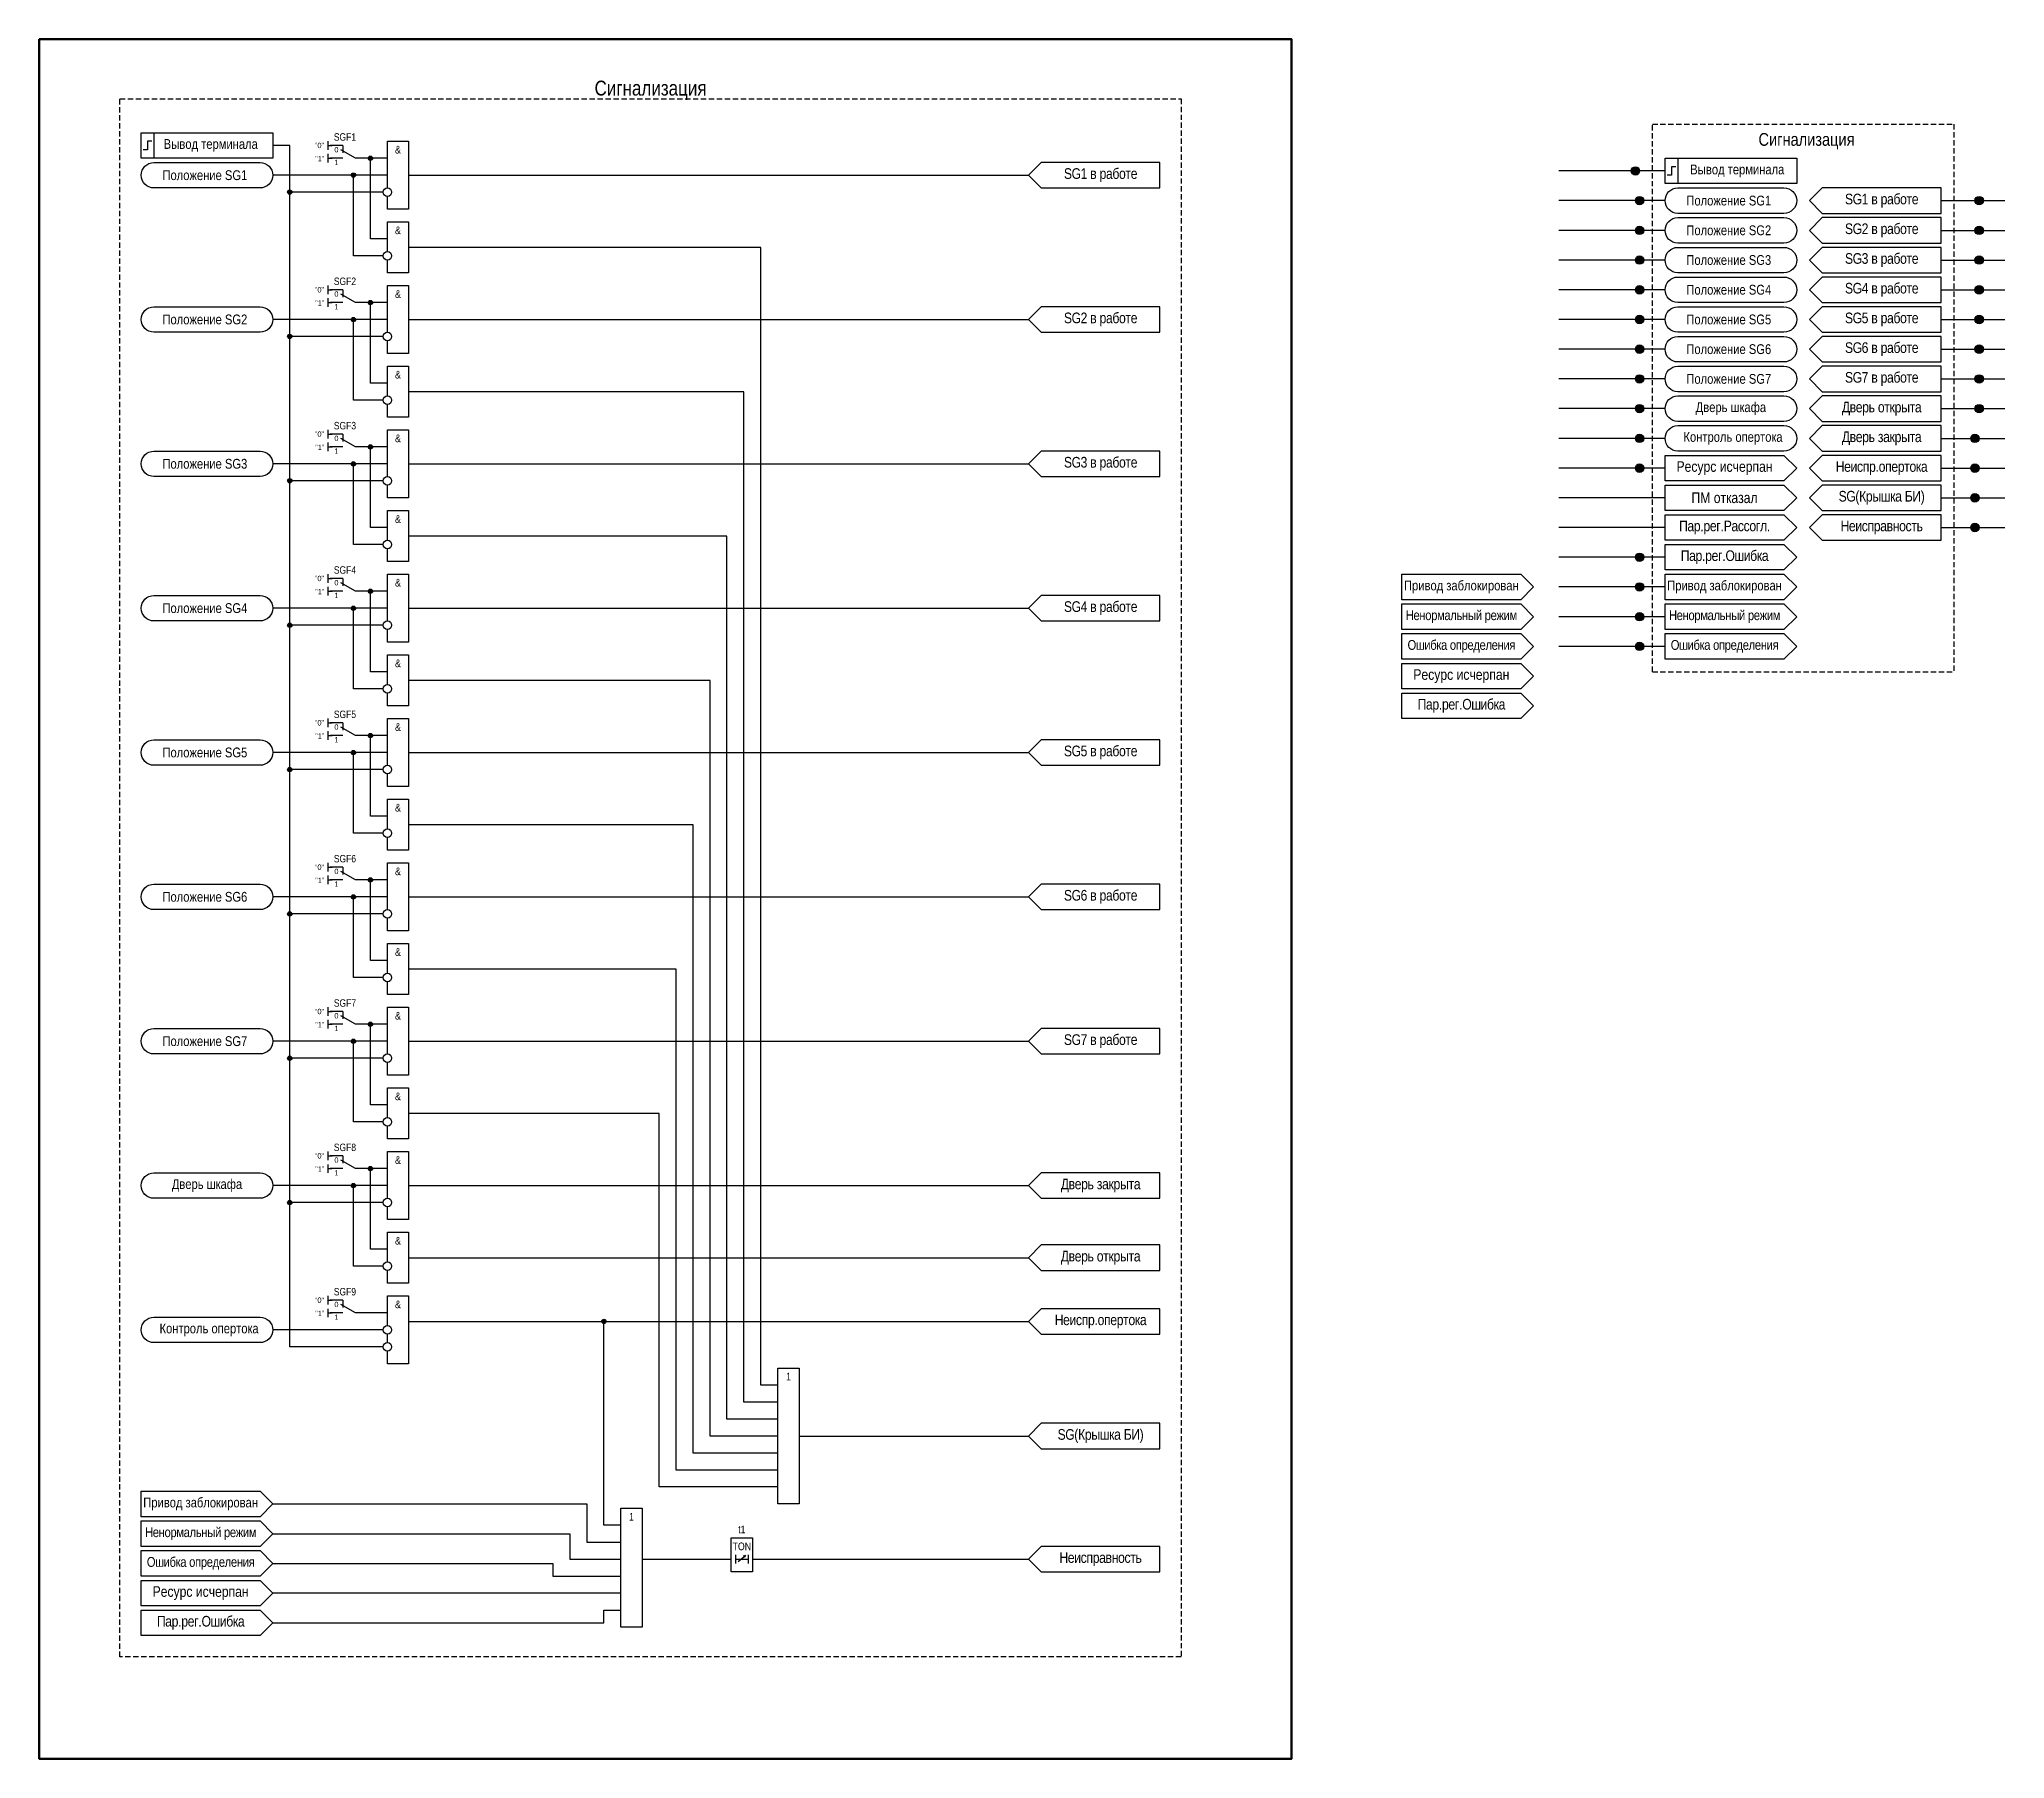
# Model space of a CAD drawing. Header units: millimetres. Extents: x -19 to 444, y -24 to 381.
import ezdxf
from ezdxf.enums import TextEntityAlignment as Align

# ---------------------------------------------------------------- set-up
doc = ezdxf.new("R2010")
doc.units = ezdxf.units.MM
doc.linetypes.add('штриховая2', pattern=[0.375, 0.25, -0.125])
doc.layers.add('TEXT', color=7, linetype='Continuous', lineweight=25, true_color=0xffffff)
doc.layers.add('Основная', color=7, linetype='Continuous')
doc.styles.add('2.5_Gost_RD', font='ARIALN.TTF', dxfattribs={"height": 2.5})
doc.styles.add('3.5_Gost_RD', font='ARIALN.TTF', dxfattribs={"height": 3.5})
doc.styles.add('Вывод', font='ARIALN.TTF', dxfattribs={"height": 2.5})
doc.styles.add('Компонент', font='ARIALN.TTF', dxfattribs={"height": 3.5})

# ---------------------------------------------------------------- blocks, each defined once
blk = doc.blocks.new('*U958')
at = {"layer": 'Основная', "color": 0}
blk.add_line((0, 0), (7, 4), dxfattribs=at)
at = {"layer": 'Основная', "ltscale": 0.35}
blk.add_line((6, 6), (6, 2.5), dxfattribs=at)
blk = doc.blocks.new('*U985')
at = {"layer": 'Основная', "color": 0}
for p, q in [((-3, 6), (-9, 6)), ((-3, 0), (-9, 0)), ((9, 0), (3, 0))]:
    blk.add_line(p, q, dxfattribs=at)
at = {"layer": 'Основная', "ltscale": 0.25, "xscale": -1}
blk.add_blockref('*U958', (3, 0), dxfattribs=at)
at = {"layer": 'Основная'}
for tag, height, style, p in [('ОУ', 3.5, 'Компонент', (-2, 10)), ('В1', 2.5, 'Вывод', (-14, 6)), ('В2', 2.5, 'Вывод', (-6, 4)), ('В3', 2.5, 'Вывод', (-6, -2))]:
    blk.add_attdef(tag, text='', height=height, dxfattribs=dict(at, style=style)).set_placement(p, align=Align.MIDDLE_CENTER)
blk = doc.blocks.new('Точка')
at = {"ltscale": 100}
h = blk.add_hatch(color=256, dxfattribs=at)
h.dxf.hatch_style = 1
edge = h.paths.add_edge_path()
edge.add_arc((0, 0), 0.5, 0, 360)
blk.add_circle((0, 0), 0.5, dxfattribs=at)

msp = doc.modelspace()

# ---------------------------------------------------------------- hatches: boundary and pattern name
at = {"ltscale": 100}
h = msp.add_hatch(color=3, dxfattribs=at)
h.dxf.hatch_style = 1
h.paths.add_polyline_path([(358, 350, 1), (356, 350, 1)])
h = msp.add_hatch(color=3, dxfattribs=at)
h.dxf.hatch_style = 1
h.paths.add_polyline_path([(359, 343, 1), (357, 343, 1)])
h = msp.add_hatch(color=3, dxfattribs=at)
h.dxf.hatch_style = 1
h.paths.add_polyline_path([(439, 343, 1), (437, 343, 1)])
h = msp.add_hatch(color=3, dxfattribs=at)
h.dxf.hatch_style = 1
h.paths.add_polyline_path([(359, 336, 1), (357, 336, 1)])
h = msp.add_hatch(color=3, dxfattribs=at)
h.dxf.hatch_style = 1
h.paths.add_polyline_path([(439, 336, 1), (437, 336, 1)])
h = msp.add_hatch(color=3, dxfattribs=at)
h.dxf.hatch_style = 1
h.paths.add_polyline_path([(359, 329, 1), (357, 329, 1)])
h = msp.add_hatch(color=3, dxfattribs=at)
h.dxf.hatch_style = 1
h.paths.add_polyline_path([(439, 329, 1), (437, 329, 1)])
h = msp.add_hatch(color=3, dxfattribs=at)
h.dxf.hatch_style = 1
h.paths.add_polyline_path([(359, 322, 1), (357, 322, 1)])
h = msp.add_hatch(color=3, dxfattribs=at)
h.dxf.hatch_style = 1
h.paths.add_polyline_path([(439, 322, 1), (437, 322, 1)])
h = msp.add_hatch(color=3, dxfattribs=at)
h.dxf.hatch_style = 1
h.paths.add_polyline_path([(359, 315, 1), (357, 315, 1)])
h = msp.add_hatch(color=3, dxfattribs=at)
h.dxf.hatch_style = 1
h.paths.add_polyline_path([(439, 315, 1), (437, 315, 1)])
h = msp.add_hatch(color=3, dxfattribs=at)
h.dxf.hatch_style = 1
h.paths.add_polyline_path([(359, 308, 1), (357, 308, 1)])
h = msp.add_hatch(color=3, dxfattribs=at)
h.dxf.hatch_style = 1
h.paths.add_polyline_path([(439, 308, 1), (437, 308, 1)])
h = msp.add_hatch(color=3, dxfattribs=at)
h.dxf.hatch_style = 1
h.paths.add_polyline_path([(359, 301, 1), (357, 301, 1)])
h = msp.add_hatch(color=3, dxfattribs=at)
h.dxf.hatch_style = 1
h.paths.add_polyline_path([(439, 301, 1), (437, 301, 1)])
h = msp.add_hatch(color=3, dxfattribs=at)
h.dxf.hatch_style = 1
h.paths.add_polyline_path([(359, 294, 1), (357, 294, 1)])
h = msp.add_hatch(color=3, dxfattribs=at)
h.dxf.hatch_style = 1
h.paths.add_polyline_path([(439, 294, 1), (437, 294, 1)])
h = msp.add_hatch(color=3, dxfattribs=at)
h.dxf.hatch_style = 1
h.paths.add_polyline_path([(359, 287, 1), (357, 287, 1)])
h = msp.add_hatch(color=3, dxfattribs=at)
h.dxf.hatch_style = 1
h.paths.add_polyline_path([(438, 287, 1), (436, 287, 1)])
h = msp.add_hatch(color=3, dxfattribs=at)
h.dxf.hatch_style = 1
h.paths.add_polyline_path([(359, 280, 1), (357, 280, 1)])
h = msp.add_hatch(color=3, dxfattribs=at)
h.dxf.hatch_style = 1
h.paths.add_polyline_path([(438, 280, 1), (436, 280, 1)])
h = msp.add_hatch(color=3, dxfattribs=at)
h.dxf.hatch_style = 1
h.paths.add_polyline_path([(438, 273, 1), (436, 273, 1)])
h = msp.add_hatch(color=3, dxfattribs=at)
h.dxf.hatch_style = 1
h.paths.add_polyline_path([(438, 266, 1), (436, 266, 1)])
h = msp.add_hatch(color=3, dxfattribs=at)
h.dxf.hatch_style = 1
h.paths.add_polyline_path([(359, 259, 1), (357, 259, 1)])
h = msp.add_hatch(color=3, dxfattribs=at)
h.dxf.hatch_style = 1
h.paths.add_polyline_path([(359, 252, 1), (357, 252, 1)])
h = msp.add_hatch(color=3, dxfattribs=at)
h.dxf.hatch_style = 1
h.paths.add_polyline_path([(359, 245, 1), (357, 245, 1)])
h = msp.add_hatch(color=3, dxfattribs=at)
h.dxf.hatch_style = 1
h.paths.add_polyline_path([(359, 238, 1), (357, 238, 1)])

# ---------------------------------------------------------------- linework, layer by layer
for p, q in [((49, 357), (49, 355)), ((49, 356), (50, 356)), ((49, 354), (49, 352)), ((49, 353), (50, 353)), ((364, 350), (339, 350)), ((364, 343), (339, 343)), ((429, 343), (444, 343)), ((364, 336), (339, 336)), ((429, 336), (444, 336)), ((364, 329), (339, 329)), ((429, 329), (444, 329)), ((49, 323), (49, 321)), ((49, 322), (50, 322)), ((49, 320), (49, 318)), ((364, 322), (339, 322)), ((429, 322), (444, 322)), ((49, 319), (50, 319)), ((364, 315), (339, 315)), ((429, 315), (444, 315)), ((364, 308), (339, 308)), ((429, 308), (444, 308)), ((364, 301), (339, 301)), ((429, 301), (444, 301)), ((364, 294), (339, 294)), ((429, 294), (444, 294)), ((49, 289), (49, 287)), ((49, 288), (50, 288)), ((49, 286), (49, 284)), ((49, 285), (50, 285)), ((364, 287), (339, 287)), ((429, 287), (444, 287)), ((364, 280), (339, 280)), ((429, 280), (444, 280)), ((364, 273), (339, 273)), ((429, 273), (444, 273)), ((364, 266), (339, 266)), ((429, 266), (444, 266)), ((49, 255), (49, 253)), ((364, 259), (339, 259)), ((49, 254), (50, 254)), ((49, 252), (49, 250)), ((49, 251), (50, 251)), ((364, 252), (339, 252)), ((364, 245), (339, 245)), ((364, 238), (339, 238)), ((49, 221), (49, 219)), ((49, 220), (50, 220)), ((49, 218), (49, 216)), ((49, 217), (50, 217)), ((49, 187), (49, 185)), ((49, 186), (50, 186)), ((49, 184), (49, 182)), ((49, 183), (50, 183)), ((49, 153), (49, 151)), ((49, 152), (50, 152)), ((49, 150), (49, 148)), ((49, 149), (50, 149)), ((49, 119), (49, 117)), ((49, 118), (50, 118)), ((49, 116), (49, 114)), ((49, 115), (50, 115)), ((49, 85), (49, 83)), ((49, 84), (50, 84)), ((49, 82), (49, 80)), ((49, 81), (50, 81))]:
    msp.add_line(p, q, dxfattribs=at)
at = {"linetype": 'штриховая2', "ltscale": 5}
for p, q in [((361, 361), (432, 361)), ((361, 232), (361, 361)), ((432, 361), (432, 232)), ((361, 232), (432, 232))]:
    msp.add_line(p, q, dxfattribs=at)
at = {"color": 7, "ltscale": 100}
for p, q in [((145.67, 22.41), (147.34, 23.9)), ((147.34, 23.9), (146.82, 23.68)), ((147.34, 23.9), (147.08, 23.43))]:
    msp.add_line(p, q, dxfattribs=at)
at = {"color": 2, "lineweight": 100, "ltscale": 100}
msp.add_lwpolyline([(-19, 381), (276, 381), (276, -24), (-19, -24)], close=True, dxfattribs=at)
at = {"linetype": 'штриховая2', "ltscale": 5}
msp.add_lwpolyline([(0, 367), (250, 367), (250, 0), (0, 0)], close=True, dxfattribs=at)
at = {"ltscale": 100}
for points in [[(5, 359), (36, 359), (36, 353), (5, 353)], [(5, 359), (8, 359), (8, 353), (5, 353)], [(245, 346), (245, 352), (217, 352), (214, 349), (217, 346)], [(364, 353), (395, 353), (395, 347), (364, 347)], [(364, 353), (367, 353), (367, 347), (364, 347)], [(429, 340), (429, 346), (401, 346), (398, 343), (401, 340)], [(429, 333), (429, 339), (401, 339), (398, 336), (401, 333)], [(429, 326), (429, 332), (401, 332), (398, 329), (401, 326)], [(429, 319), (429, 325), (401, 325), (398, 322), (401, 319)], [(245, 312), (245, 318), (217, 318), (214, 315), (217, 312)], [(429, 312), (429, 318), (401, 318), (398, 315), (401, 312)], [(429, 305), (429, 311), (401, 311), (398, 308), (401, 305)], [(429, 298), (429, 304), (401, 304), (398, 301), (401, 298)], [(429, 291), (429, 297), (401, 297), (398, 294), (401, 291)], [(429, 284), (429, 290), (401, 290), (398, 287), (401, 284)], [(245, 278), (245, 284), (217, 284), (214, 281), (217, 278)], [(429, 277), (429, 283), (401, 283), (398, 280), (401, 277)], [(429, 270), (429, 276), (401, 276), (398, 273), (401, 270)], [(429, 263), (429, 269), (401, 269), (398, 266), (401, 263)], [(245, 244), (245, 250), (217, 250), (214, 247), (217, 244)], [(245, 210), (245, 216), (217, 216), (214, 213), (217, 210)], [(245, 176), (245, 182), (217, 182), (214, 179), (217, 176)], [(245, 142), (245, 148), (217, 148), (214, 145), (217, 142)], [(245, 108), (245, 114), (217, 114), (214, 111), (217, 108)], [(245, 91), (245, 97), (217, 97), (214, 94), (217, 91)], [(245, 76), (245, 82), (217, 82), (214, 79), (217, 76)], [(245, 49), (245, 55), (217, 55), (214, 52), (217, 49)], [(144, 28), (149, 28), (149, 20), (144, 20)], [(245, 20), (245, 26), (217, 26), (214, 23), (217, 20)]]:
    msp.add_lwpolyline(points, close=True, dxfattribs=at)
at = {"lineweight": 30, "ltscale": 100}
for points in [[(7.5, 357), (6.5, 357), (6.5, 355), (5.5, 355)], [(366.5, 351), (365.5, 351), (365.5, 349), (364.5, 349)]]:
    msp.add_lwpolyline(points, dxfattribs=at)
at = {"ltscale": 100}
for points in [[(63, 351), (63, 357), (68, 357), (68, 341), (63, 341), (63, 344)], [(62, 73), (40, 73), (40, 356), (36, 356)], [(63, 353), (59, 353), (59, 353), (56, 353)], [(63, 334), (59, 334), (59, 353)], [(63, 349), (36, 349)], [(62, 330), (55, 330), (55, 349)], [(63, 346), (63, 351)], [(68, 349), (214, 349)], [(62, 345), (40, 345)], [(63, 332), (63, 338), (68, 338), (68, 326), (63, 326), (63, 329)], [(63, 331), (63, 332)], [(155, 64), (151, 64), (151, 332), (68, 332)], [(63, 317), (63, 323), (68, 323), (68, 307), (63, 307), (63, 310)], [(63, 315), (36, 315)], [(62, 296), (55, 296), (55, 315)], [(63, 319), (59, 319), (59, 319), (56, 319)], [(63, 300), (59, 300), (59, 319)], [(63, 312), (63, 317)], [(68, 315), (214, 315)], [(62, 311), (40, 311)], [(63, 298), (63, 304), (68, 304), (68, 292), (63, 292), (63, 295)], [(63, 297), (63, 298)], [(155, 60), (147, 60), (147, 298), (68, 298)], [(63, 283), (63, 289), (68, 289), (68, 273), (63, 273), (63, 276)], [(63, 285), (59, 285), (59, 285), (56, 285)], [(63, 266), (59, 266), (59, 285)], [(63, 278), (63, 283)], [(364, 283), (392, 283), (395, 280), (392, 277), (364, 277), (364, 283)], [(63, 281), (36, 281)], [(62, 262), (55, 262), (55, 281)], [(68, 281), (214, 281)], [(62, 277), (40, 277)], [(364, 276), (392, 276), (395, 273), (392, 270), (364, 270), (364, 276)], [(63, 264), (63, 270), (68, 270), (68, 258), (63, 258), (63, 261)], [(364, 269), (392, 269), (395, 266), (392, 263), (364, 263), (364, 269)], [(63, 263), (63, 264)], [(155, 56), (143, 56), (143, 264), (68, 264)], [(364, 262), (392, 262), (395, 259), (392, 256), (364, 256), (364, 262)], [(63, 249), (63, 255), (68, 255), (68, 239), (63, 239), (63, 242)], [(302, 255), (330, 255), (333, 252), (330, 249), (302, 249), (302, 255)], [(364, 255), (392, 255), (395, 252), (392, 249), (364, 249), (364, 255)], [(63, 251), (59, 251), (59, 251), (56, 251)], [(63, 232), (59, 232), (59, 251)], [(63, 247), (36, 247)], [(62, 228), (55, 228), (55, 247)], [(63, 244), (63, 249)], [(68, 247), (214, 247)], [(302, 248), (330, 248), (333, 245), (330, 242), (302, 242), (302, 248)], [(364, 248), (392, 248), (395, 245), (392, 242), (364, 242), (364, 248)], [(62, 243), (40, 243)], [(302, 241), (330, 241), (333, 238), (330, 235), (302, 235), (302, 241)], [(364, 241), (392, 241), (395, 238), (392, 235), (364, 235), (364, 241)], [(63, 230), (63, 236), (68, 236), (68, 224), (63, 224), (63, 227)], [(302, 234), (330, 234), (333, 231), (330, 228), (302, 228), (302, 234)], [(63, 229), (63, 230)], [(155, 52), (139, 52), (139, 230), (68, 230)], [(302, 227), (330, 227), (333, 224), (330, 221), (302, 221), (302, 227)], [(63, 215), (63, 221), (68, 221), (68, 205), (63, 205), (63, 208)], [(63, 213), (36, 213)], [(62, 194), (55, 194), (55, 213)], [(63, 217), (59, 217), (59, 217), (56, 217)], [(63, 198), (59, 198), (59, 217)], [(63, 210), (63, 215)], [(68, 213), (214, 213)], [(62, 209), (40, 209)], [(63, 196), (63, 202), (68, 202), (68, 190), (63, 190), (63, 193)], [(63, 195), (63, 196)], [(155, 48), (135, 48), (135, 196), (68, 196)], [(63, 181), (63, 187), (68, 187), (68, 171), (63, 171), (63, 174)], [(63, 183), (59, 183), (59, 183), (56, 183)], [(63, 164), (59, 164), (59, 183)], [(63, 176), (63, 181)], [(63, 179), (36, 179)], [(62, 160), (55, 160), (55, 179)], [(68, 179), (214, 179)], [(62, 175), (40, 175)], [(63, 162), (63, 168), (68, 168), (68, 156), (63, 156), (63, 159)], [(63, 161), (63, 162)], [(155, 44), (131, 44), (131, 162), (68, 162)], [(63, 147), (63, 153), (68, 153), (68, 137), (63, 137), (63, 140)], [(63, 149), (59, 149), (59, 149), (56, 149)], [(63, 130), (59, 130), (59, 149)], [(63, 145), (36, 145)], [(62, 126), (55, 126), (55, 145)], [(63, 142), (63, 147)], [(68, 145), (214, 145)], [(62, 141), (40, 141)], [(63, 128), (63, 134), (68, 134), (68, 122), (63, 122), (63, 125)], [(63, 127), (63, 128)], [(155, 40), (127, 40), (127, 128), (68, 128)], [(63, 113), (63, 119), (68, 119), (68, 103), (63, 103), (63, 106)], [(63, 115), (59, 115), (59, 115), (56, 115)], [(63, 96), (59, 96), (59, 115)], [(63, 108), (63, 113)], [(63, 111), (36, 111)], [(62, 107), (40, 107)], [(62, 92), (55, 92), (55, 111)], [(68, 111), (214, 111)], [(63, 94), (63, 100), (68, 100), (68, 88), (63, 88), (63, 91)], [(63, 93), (63, 94)], [(68, 94), (214, 94)], [(63, 79), (63, 85), (68, 85), (68, 69), (63, 69), (63, 72)], [(63, 81), (59, 81), (59, 81), (56, 81)], [(63, 78), (63, 79)], [(68, 79), (214, 79)], [(118, 31), (114, 31), (114, 79)], [(62, 77), (36, 77)], [(63, 74), (63, 76)], [(155, 62), (155, 68), (160, 68), (160, 36), (155, 36), (155, 62)], [(160, 52), (214, 52)], [(5, 39), (33, 39), (36, 36), (33, 33), (5, 33), (5, 39)], [(36, 36), (110, 36), (110, 27), (118, 27)], [(118, 29), (118, 35), (123, 35), (123, 7), (118, 7), (118, 29)], [(5, 32), (33, 32), (36, 29), (33, 26), (5, 26), (5, 32)], [(36, 29), (106, 29), (106, 23), (118, 23)], [(5, 25), (33, 25), (36, 22), (33, 19), (5, 19), (5, 25)], [(145, 24), (145, 22)], [(148, 24), (148, 22)], [(36, 22), (102, 22), (102, 19), (118, 19)], [(123, 23), (144, 23)], [(145, 23), (148, 23)], [(149, 23), (214, 23)], [(5, 18), (33, 18), (36, 15), (33, 12), (5, 12), (5, 18)], [(118, 15), (36, 15)], [(5, 11), (33, 11), (36, 8), (33, 5), (5, 5), (5, 11)], [(36, 8), (114, 8), (114, 11), (118, 11)]]:
    msp.add_lwpolyline(points, dxfattribs=at)
for points in [[(8, 345.98, -1), (8, 351.98), (33, 351.98, -1), (33, 345.98)], [(367, 340, -1), (367, 346), (392, 346, -1), (392, 340)], [(367, 333, -1), (367, 339), (392, 339, -1), (392, 333)], [(367, 326, -1), (367, 332), (392, 332, -1), (392, 326)], [(367, 319, -1), (367, 325), (392, 325, -1), (392, 319)], [(8, 312, -1), (8, 318), (33, 318, -1), (33, 312)], [(367, 312, -1), (367, 318), (392, 318, -1), (392, 312)], [(367, 305, -1), (367, 311), (392, 311, -1), (392, 305)], [(367, 298, -1), (367, 304), (392, 304, -1), (392, 298)], [(367, 291, -1), (367, 297), (392, 297, -1), (392, 291)], [(367, 284, -1), (367, 290), (392, 290, -1), (392, 284)], [(8, 278, -1), (8, 284), (33, 284, -1), (33, 278)], [(8, 244, -1), (8, 250), (33, 250, -1), (33, 244)], [(8, 210, -1), (8, 216), (33, 216, -1), (33, 210)], [(8, 176, -1), (8, 182), (33, 182, -1), (33, 176)], [(8, 142, -1), (8, 148), (33, 148, -1), (33, 142)], [(8, 108, -1), (8, 114), (33, 114, -1), (33, 108)], [(8, 74, -1), (8, 80), (33, 80, -1), (33, 74)]]:
    msp.add_lwpolyline(points, format="xyb", close=True, dxfattribs=at)
for centre in [(357, 350), (63, 345), (358, 343), (438, 343), (358, 336), (438, 336), (63, 330), (358, 329), (438, 329), (358, 322), (438, 322), (358, 315), (438, 315), (63, 311), (358, 308), (438, 308), (358, 301), (438, 301), (63, 296), (358, 294), (438, 294), (358, 287), (437, 287), (63, 277), (358, 280), (437, 280), (437, 273), (437, 266), (63, 262), (358, 259), (358, 252), (358, 245), (63, 243), (358, 238), (63, 228), (63, 209), (63, 194), (63, 175), (63, 160), (63, 141), (63, 126), (63, 107), (63, 92), (63, 77), (63, 73)]:
    msp.add_circle(centre, 1, dxfattribs=at)

# ---------------------------------------------------------------- block references
for p in [(59, 353), (55, 349), (40, 345), (59, 319), (55, 315), (40, 311), (59, 285), (55, 281), (40, 277), (59, 251), (55, 247), (40, 243), (55, 213), (59, 217), (40, 209), (59, 183), (55, 179), (40, 175), (59, 149), (55, 145), (40, 141), (55, 111), (59, 115), (40, 107), (114, 79)]:
    msp.add_blockref('Точка', p, dxfattribs=at)
at = {"layer": 'Основная', "ltscale": 0.25, "xscale": 0.5, "yscale": 0.5, "zscale": 0.5}
for p, values in [((54, 353), {'ОУ': 'SGF1', 'В1': '"0"', 'В2': '0', 'В3': '1'}), ((54, 319), {'ОУ': 'SGF2', 'В1': '"0"', 'В2': '0', 'В3': '1'}), ((54, 285), {'ОУ': 'SGF3', 'В1': '"0"', 'В2': '0', 'В3': '1'}), ((54, 251), {'ОУ': 'SGF4', 'В1': '"0"', 'В2': '0', 'В3': '1'}), ((54, 217), {'ОУ': 'SGF5', 'В1': '"0"', 'В2': '0', 'В3': '1'}), ((54, 183), {'ОУ': 'SGF6', 'В1': '"0"', 'В2': '0', 'В3': '1'}), ((54, 149), {'ОУ': 'SGF7', 'В1': '"0"', 'В2': '0', 'В3': '1'}), ((54, 115), {'ОУ': 'SGF8', 'В1': '"0"', 'В2': '0', 'В3': '1'}), ((54, 81), {'ОУ': 'SGF9', 'В1': '"0"', 'В2': '0', 'В3': '1'})]:
    msp.add_blockref('*U985', p, dxfattribs=at).add_auto_attribs(values)

# ---------------------------------------------------------------- texts
at = {"color": 30, "style": '3.5_Gost_RD'}
msp.add_text('Сигнализация', height=3, dxfattribs=at).set_placement((386, 355.92))
at = {"color": 0, "ltscale": 100, "width": 28, "attachment_point": 5, "style": '2.5_Gost_RD'}
for s, insert, char_height in [('{\\C256;Вывод терминала}', (21.38, 356), 2.3), ('{\\C256;Вывод терминала}', (381, 350), 2.3), ('{\\C256;Ресурс исчерпан}', (378, 280), 2.5), ('{\\C256;ПМ отказал}', (378, 273), 2.5), ('{\\T0.95;\\C256;Пар.рег.Рассогл.}', (378, 266), 2.5), ('{\\T0.95;\\C256;Пар.рег.Ошибка}', (378, 259), 2.5), ('{\\C256;Ресурс исчерпан}', (316, 231), 2.5), ('{\\T0.95;\\C256;Пар.рег.Ошибка}', (316, 224), 2.5), ('{\\C256;Ресурс исчерпан}', (19, 15), 2.5), ('{\\T0.95;\\C256;Пар.рег.Ошибка}', (19, 8), 2.5)]:
    msp.add_mtext(s, dxfattribs=dict(at, insert=insert, char_height=char_height))
at = {"ltscale": 100, "char_height": 1.25, "attachment_point": 1, "style": '3.5_Gost_RD'}
for insert in [(46, 353.5), (46, 319.5), (46, 285.5), (46, 251.5), (46, 217.5), (46, 183.5), (46, 149.5), (46, 115.5), (46, 81.5)]:
    msp.add_mtext_dynamic_manual_height_columns('"1"', width=2, gutter_width=17.5, heights=[0], dxfattribs=dict(at, insert=insert))
at = {"ltscale": 100, "attachment_point": 5, "style": '2.5_Gost_RD'}
for s, insert, char_height, width in [('&', (65.5, 355), 1.8, 5), ('Положение SG1', (20, 348.98), 2.3, 31), ('{\\T0.95;SG1 в работе}', (231, 349), 2.5, 28), ('{\\T0.95;SG1 в работе}', (415, 343), 2.5, 28), ('&', (65.5, 336), 1.8, 5), ('{\\T0.95;SG2 в работе}', (415, 336), 2.5, 28), ('{\\T0.95;SG3 в работе}', (415, 329), 2.5, 28), ('&', (65.5, 321), 1.8, 5), ('{\\T0.95;SG4 в работе}', (415, 322), 2.5, 28), ('Положение SG2', (20, 315), 2.3, 31), ('{\\T0.95;SG2 в работе}', (231, 315), 2.5, 28), ('{\\T0.95;SG5 в работе}', (415, 315), 2.5, 28), ('{\\T0.95;SG6 в работе}', (415, 308), 2.5, 28), ('&', (65.5, 302), 1.8, 5), ('{\\T0.95;SG7 в работе}', (415, 301), 2.5, 28), ('{\\T0.95;Дверь открыта}', (415, 294), 2.5, 28), ('&', (65.5, 287), 1.8, 5), ('\\A1;Контроль опертока', (380, 287), 2.3, 31), ('{\\T0.95;Дверь закрыта}', (415, 287), 2.5, 28), ('{\\T0.95;SG3 в работе}', (231, 281), 2.5, 28), ('Положение SG3', (20, 281), 2.3, 31), ('{\\T0.95;Неиспр.опертока}', (415, 280), 2.5, 28), ('{\\T0.95;SG(Крышка БИ)}', (415, 273), 2.5, 28), ('&', (65.5, 268), 1.8, 5), ('{\\T0.95;Неисправность}', (415, 266), 2.5, 28), ('&', (65.5, 253), 1.8, 5), ('Привод заблокирован', (316, 252), 2.3, 28), ('Положение SG4', (20, 247), 2.3, 31), ('{\\T0.95;SG4 в работе}', (231, 247), 2.5, 28), ('{\\T0.95;Ненормальный режим}', (316, 245), 2.3, 28), ('{\\T0.95;Ошибка определения}', (316, 238), 2.3, 28), ('&', (65.5, 234), 1.8, 5), ('&', (65.5, 219), 1.8, 5), ('Положение SG5', (20, 213), 2.3, 31), ('{\\T0.95;SG5 в работе}', (231, 213), 2.5, 28), ('&', (65.5, 200), 1.8, 5), ('&', (65.5, 185), 1.8, 5), ('{\\T0.95;SG6 в работе}', (231, 179), 2.5, 28), ('Положение SG6', (20, 179), 2.3, 31), ('&', (65.5, 166), 1.8, 5), ('&', (65.5, 151), 1.8, 5), ('Положение SG7', (20, 145), 2.3, 31), ('{\\T0.95;SG7 в работе}', (231, 145), 2.5, 28), ('&', (65.5, 132), 1.8, 5), ('&', (65.5, 117), 1.8, 5), ('Дверь шкафа', (20.5, 111), 2.3, 31), ('{\\T0.95;Дверь закрыта}', (231, 111), 2.5, 28), ('&', (65.5, 98), 1.8, 5), ('{\\T0.95;Дверь открыта}', (231, 94), 2.5, 28), ('&', (65.5, 83), 1.8, 5), ('{\\T0.95;Неиспр.опертока}', (231, 79), 2.5, 28), ('\\A1;Контроль опертока', (21, 77), 2.3, 31), ('1', (157.5, 66), 1.8, 5), ('{\\T0.95;SG(Крышка БИ)}', (231, 52), 2.5, 28), ('Привод заблокирован', (19, 36), 2.3, 28), ('1', (120.5, 33), 1.8, 5), ('{\\T0.95;Ненормальный режим}', (19, 29), 2.3, 28), ('t1', (146.5, 30), 1.8, 5), ('{\\T0.95;Ошибка определения}', (19, 22), 2.3, 28), ('TON', (146.5, 26), 1.8, 5), ('{\\T0.95;Неисправность}', (231, 23), 2.5, 28)]:
    msp.add_mtext(s, dxfattribs=dict(at, insert=insert, char_height=char_height, width=width))
at = {"layer": 'TEXT', "color": 0, "ltscale": 100, "insert": (125, 369), "char_height": 3.5, "width": 250, "attachment_point": 5, "style": '2.5_Gost_RD'}
msp.add_mtext('{\\C30;Сигнализация}', dxfattribs=at)
at = {"layer": 'TEXT', "ltscale": 100, "char_height": 2.3, "attachment_point": 5, "style": '2.5_Gost_RD'}
for s, insert, width in [('Положение SG1', (379, 343), 31), ('Положение SG2', (379, 336), 31), ('Положение SG3', (379, 329), 31), ('Положение SG4', (379, 322), 31), ('Положение SG5', (379, 315), 31), ('Положение SG6', (379, 308), 31), ('Положение SG7', (379, 301), 31), ('Дверь шкафа', (379.5, 294), 31), ('Привод заблокирован', (378, 252), 28), ('{\\T0.95;Ненормальный режим}', (378, 245), 28), ('{\\T0.95;Ошибка определения}', (378, 238), 28)]:
    msp.add_mtext(s, dxfattribs=dict(at, insert=insert, width=width))

doc.saveas('drawing.dxf')
